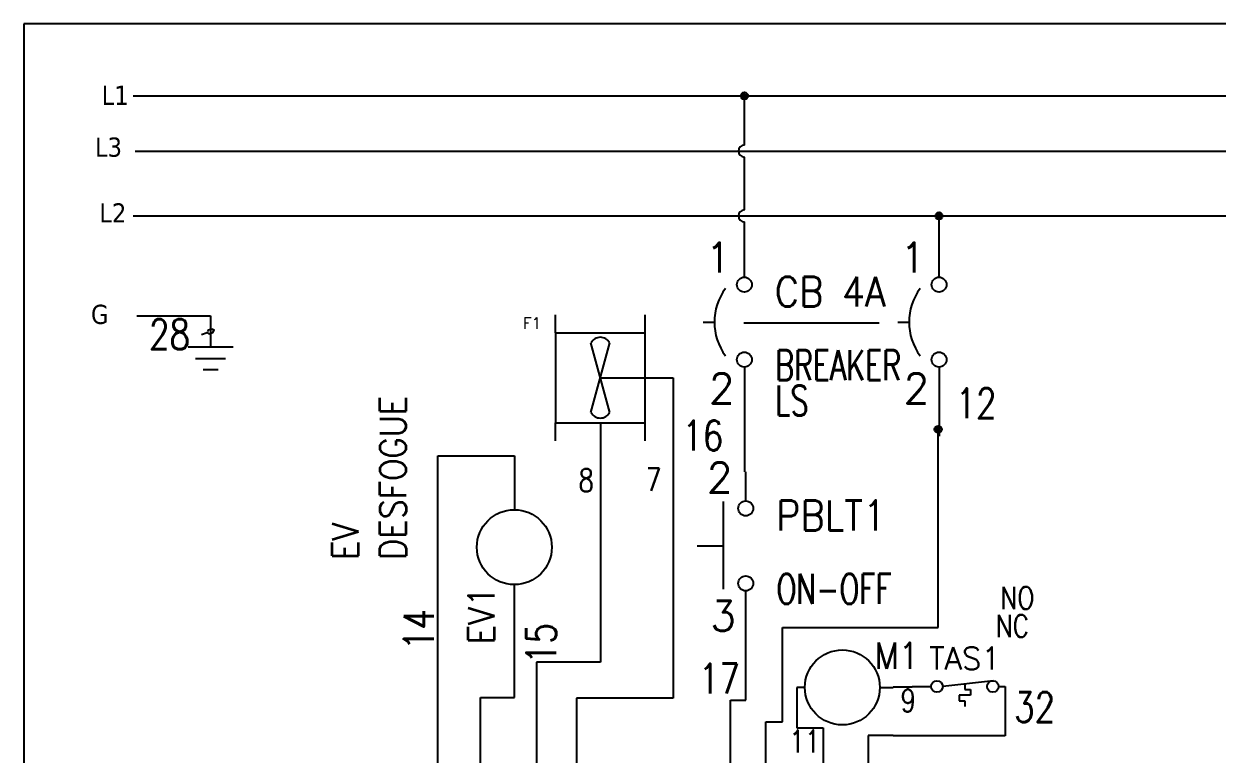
# Model space of a CAD drawing. Header units: millimetres. Extents: x 123.5 to 144.3, y 105.4 to 121.6.
# Drawn here: x 123.51 to 133.46, y 115.5 to 121.59 of the extents above; entities that cross this region are included whole.
import ezdxf
from ezdxf.enums import TextEntityAlignment as Align

# ---------------------------------------------------------------- set-up
doc = ezdxf.new("R2010")
doc.units = ezdxf.units.MM
doc.linetypes.add('HIDDEN2', pattern=[0.1875, 0.125, -0.0625])
for name, color, linetype in [('BLK_12AWG', 7, 'Continuous'), ('DESC', 250, 'Continuous'), ('LINK', 9, 'Continuous'), ('MISC', 7, 'Continuous'), ('SYMS', 7, 'Continuous'), ('TAGS', 250, 'Continuous'), ('TERMS', 250, 'Continuous'), ('WIREFIXED', 7, 'Continuous'), ('WIRES', 7, 'Continuous')]:
    doc.layers.add(name, color=color, linetype=linetype)
doc.layers.add('WIRENO', color=7, linetype='Continuous', true_color=0x000000)
doc.styles.get("Standard").update_dxf_attribs({"font": 'tahoma.ttf'})
doc.styles.add('WD', font='romans.shx')

# ---------------------------------------------------------------- blocks, each defined once
blk = doc.blocks.new('VGND2')
for p, q in [((0.09375, 0), (-0.09375, 0)), ((-0.0625, -0.046875), (0.0625, -0.046875)), ((-0.03125, -0.09375), (0.03125, -0.09375))]:
    blk.add_line(p, q)
at = {"style": 'WD', "flags": 1}
blk.add_attdef('X2TERM01', (0, 0), '', height=0.01, dxfattribs=at)
blk = doc.blocks.new('VCB1')
at = {"linetype": 'HIDDEN2'}
blk.add_line((-0.1712, 0), (-0.125, 0), dxfattribs=at)
for centre in [(0, 0.1562), (0, -0.1562)]:
    blk.add_circle(centre, 0.0312)
blk.add_arc((0.1094, 0), 0.2344, 143.1301, 216.8699)
at = {"style": 'WD'}
for tag, p, width in [('INST', (0.2188, 0.3883), 0.7), ('LOC', (0.2188, 0.2188), 0.7), ('TAG1', (0.1269, 0.0644), 0.9), ('XREF', (0.1287, -0.09), 0.7), ('DESC1', (0.1287, -0.242), 0.7), ('DESC2', (0.1287, -0.3893), 0.7)]:
    blk.add_attdef(tag, p, '', height=0.125, dxfattribs=dict(at, width=width))
at = {"linetype": 'Continuous', "style": 'WD'}
for tag, height, flags, p in [('TERM01', 0.125, 8, (-0.055, 0.2066)), ('MFG', 0.01, 9, (-0.1421, -0.0881)), ('CAT', 0.01, 9, (-0.1421, -0.0731))]:
    blk.add_attdef(tag, text='', height=height, dxfattribs=dict(at, flags=flags)).set_placement(p, align=Align.RIGHT)
at = {"color": 7, "style": 'WD', "flags": 1}
for tag, p in [('X2TERM01', (0, 0.1875)), ('X8TERM02', (0, -0.1875))]:
    blk.add_attdef(tag, p, '', height=0.0125, dxfattribs=at)
at = {"style": 'WD', "width": 0.7}
blk.add_attdef('RATING1', text='', height=0.125, dxfattribs=at).set_placement((-0.1875, 0.0625), align=Align.RIGHT)
at = {"color": 7, "style": 'WD'}
for tag, p in [('X4LINK', (-0.25, 0)), ('X1LINK', (0, 0))]:
    blk.add_attdef(tag, p, '', height=0.01, dxfattribs=at)
at = {"style": 'WD', "flags": 9}
for tag, p in [('FAMILY', (-0.1421, -0.0365)), ('CONTACT', (-0.1288, -0.1291))]:
    blk.add_attdef(tag, text='', height=0.01, dxfattribs=at).set_placement(p, align=Align.RIGHT)
at = {"linetype": 'Continuous', "style": 'WD', "flags": 9}
blk.add_attdef('ASSYCODE', text='', height=0.01, dxfattribs=at).set_placement((-0.1533, -0.1061), align=Align.CENTER)
at = {"linetype": 'Continuous', "style": 'WD', "flags": 8}
blk.add_attdef('TERM02', text='', height=0.125, dxfattribs=at).set_placement((-0.0407, -0.2134), align=Align.TOP_RIGHT)
blk = doc.blocks.new('WDDOT')
for radius in [0.03, 0.0187, 0.00929]:
    blk.add_circle((0, 0), radius)
blk = doc.blocks.new('WD_WNV')
at = {"linetype": 'Continuous', "style": 'WD', "width": 0.8}
blk.add_attdef('WIRENO', text='', height=0.125, dxfattribs=at).set_placement((-0.05, 0), align=Align.MIDDLE_RIGHT)
at = {"style": 'WD', "flags": 1}
for tag, p in [('W01USER', (-0.0625, 0.0938)), ('W02USER', (-0.0625, 0.0859)), ('W03USER', (-0.0625, 0.0781)), ('W04USER', (-0.0625, 0.0703)), ('W05USER', (-0.0625, 0.0625)), ('W06USER', (-0.0625, 0.0547)), ('W07USER', (-0.0625, 0.0469)), ('W08USER', (-0.0625, 0.0391)), ('W09USER', (-0.0625, 0.0312)), ('W10USER', (-0.0625, 0.0234))]:
    blk.add_attdef(tag, text='', height=0.005, dxfattribs=at).set_placement(p, align=Align.CENTER)
blk = doc.blocks.new('VPB11L')
for p, q in [((-0.0938, 0.1849), (-0.0938, -0.1801)), ((-0.2022, 0), (-0.0938, 0))]:
    blk.add_line(p, q)
for centre in [(0, 0.1562), (0, -0.1562)]:
    blk.add_circle(centre, 0.0312)
at = {"style": 'WD'}
for tag, p, width in [('INST', (0.1269, 0.3902), 0.7), ('LOC', (0.1269, 0.2206), 0.7), ('TAG1', (0.1269, 0.0644), 0.9), ('XREF', (0.1287, -0.09), 0.7), ('DESC1', (0.1287, -0.242), 0.7), ('DESC2', (0.1287, -0.3982), 0.7)]:
    blk.add_attdef(tag, p, '', height=0.125, dxfattribs=dict(at, width=width))
at = {"linetype": 'Continuous', "style": 'WD'}
for tag, height, flags, p in [('TERM01', 0.125, 8, (-0.055, 0.2223)), ('MFG', 0.01, 9, (-0.1421, -0.0881)), ('CAT', 0.01, 9, (-0.1421, -0.0731))]:
    blk.add_attdef(tag, text='', height=height, dxfattribs=dict(at, flags=flags)).set_placement(p, align=Align.RIGHT)
at = {"color": 7, "style": 'WD', "flags": 1}
for tag, p in [('X2TERM01', (0, 0.1875)), ('X8TERM02', (0, -0.1875))]:
    blk.add_attdef(tag, p, '', height=0.0125, dxfattribs=at)
at = {"color": 7, "style": 'WD'}
for tag, p in [('X4LINK', (-0.2656, 0)), ('X1LINK', (0, 0))]:
    blk.add_attdef(tag, p, '', height=0.01, dxfattribs=at)
at = {"style": 'WD'}
for tag, flags, p in [('CONTACT', 1, (-0.1421, -0.0531)), ('FAMILY', 9, (-0.1421, -0.0365))]:
    blk.add_attdef(tag, text='', height=0.01, dxfattribs=dict(at, flags=flags)).set_placement(p, align=Align.RIGHT)
at = {"linetype": 'Continuous', "style": 'WD', "flags": 9}
blk.add_attdef('ASSYCODE', text='', height=0.01, dxfattribs=at).set_placement((-0.1563, -0.1113), align=Align.CENTER)
at = {"linetype": 'Continuous', "style": 'WD', "flags": 8}
blk.add_attdef('TERM02', text='', height=0.125, dxfattribs=at).set_placement((-0.0407, -0.2291), align=Align.TOP_RIGHT)
blk = doc.blocks.new('WD_WNH')
at = {"linetype": 'Continuous', "style": 'WD', "width": 0.8}
blk.add_attdef('WIRENO', text='', height=0.125, dxfattribs=at).set_placement((0, 0.0625), align=Align.CENTER)
at = {"style": 'WD', "flags": 1}
for tag, p in [('W01USER', (0, 0.0781)), ('W02USER', (0, 0.0703)), ('W03USER', (0, 0.0625)), ('W04USER', (0, 0.0547)), ('W05USER', (0, 0.0469)), ('W06USER', (0, 0.0391)), ('W07USER', (0, 0.0312)), ('W08USER', (0, 0.0234)), ('W09USER', (0, 0.0156)), ('W10USER', (0, 0.0078))]:
    blk.add_attdef(tag, text='', height=0.005, dxfattribs=at).set_placement(p, align=Align.CENTER)
blk = doc.blocks.new('HCR1')
blk.add_circle((0, 0), 0.1562)
at = {"style": 'WD'}
for tag, height, width, p in [('INST', 0.0625, 0.7, (0.0055, 0.4286)), ('LOC', 0.0625, 0.7, (0.0055, 0.3438)), ('TAG1', 0.1094, 0.9, (0, 0.2024))]:
    blk.add_attdef(tag, text='', height=height, dxfattribs=dict(at, width=width)).set_placement(p, align=Align.CENTER)
at = {"style": 'WD', "flags": 9}
blk.add_attdef('FAMILY', text='', height=0.01, dxfattribs=at).set_placement((-0.0053, 0.1698), align=Align.CENTER)
at = {"linetype": 'Continuous', "style": 'WD', "flags": 1}
for tag, p in [('CAT', (0, 0.1593)), ('MFG', (0, 0.1404))]:
    blk.add_attdef(tag, text='', height=0.01, dxfattribs=at).set_placement(p, align=Align.MIDDLE)
at = {"style": 'WD'}
for tag, p, height, width in [('DESC1', (1.126, 0.0601), 0.1094, 0.9), ('DESC2', (1.126, -0.0828), 0.1094, 0.9), ('DESC3', (1.126, -0.2256), 0.1094, 0.9), ('XREFNO', (1.3251, -0.3928), 0.0938, 0.8), ('XREFNC', (1.3151, -0.5165), 0.0938, 0.8)]:
    blk.add_attdef(tag, p, '', height=height, dxfattribs=dict(at, width=width))
at = {"linetype": 'Continuous', "style": 'WD', "flags": 9}
blk.add_attdef('ASSYCODE', text='', height=0.01, dxfattribs=at).set_placement((0, 0.125), align=Align.CENTER)
at = {"style": 'WD', "flags": 1}
for tag, p in [('X4TERM01', (-0.1562, 0)), ('X1TERM02', (0.1562, 0))]:
    blk.add_attdef(tag, p, '', height=0.0109, dxfattribs=at)
at = {"linetype": 'Continuous', "style": 'WD'}
blk.add_attdef('TERM01', text='', height=0.0625, dxfattribs=at).set_placement((-0.2, -0.0349), align=Align.TOP_RIGHT)
blk.add_attdef('TERM02', text='', height=0.0625, dxfattribs=at).set_placement((0.2, -0.0349), align=Align.TOP_LEFT)
at = {"style": 'WD', "width": 0.8, "flags": 8}
for tag, p in [('NO', (1.1233, -0.3928)), ('NC', (1.1207, -0.5165))]:
    blk.add_attdef(tag, p, '', height=0.0938, dxfattribs=at)
blk = doc.blocks.new('HM1_AXIAL_FLOW_FAN1')
for p, q in [((-0.5, 0.5), (-0.5, 0.7)), ((0.5, 0.5), (0.5, 0.7)), ((-0.5, 0.5), (0.5, 0.5)), ((-0.5, 0.5), (-0.5, -0.5)), ((0.5, -0.5), (0.5, 0.5)), ((-0.104, -0.386), (0.104, 0.386)), ((0.104, -0.386), (-0.104, 0.386)), ((0, 0), (0.75, 0)), ((-0.5, -0.5), (0.5, -0.5)), ((-0.5, -0.7), (-0.5, -0.5)), ((0.5, -0.7), (0.5, -0.5))]:
    blk.add_line(p, q)
for centre, start, end in [((0, 0.333), 27.1247, 152.8753), ((0, -0.333), 207.1247, 332.8753)]:
    blk.add_arc(centre, 0.116, start, end)
at = {"style": 'WD'}
for tag, height, p in [('INST', 0.125, (-0.658, 0.914)), ('LOC', 0.125, (-0.66, 0.738)), ('TAG1', 0.125, (-0.658, 0.544)), ('TERM01', 0.0625, (-0.51, 0.016))]:
    blk.add_attdef(tag, text='', height=height, dxfattribs=at).set_placement(p, align=Align.RIGHT)
for tag, p, height in [('TERM04', (0.009, 0.51), 0.0625), ('X2TERM04', (0, 0.5), 0.005), ('X4TERM01', (-0.5, 0), 0.01), ('X1TERM03', (0.5, 0), 0.005), ('TERM03', (0.511, 0.012), 0.0625), ('RATING1', (0.549, -0.237), 0.125), ('DESC1', (0.549, -0.453), 0.125), ('X8TERM02', (0, -0.5), 0.005), ('TERM02', (0.002, -0.573), 0.0625), ('DESC2', (0.549, -0.637), 0.125), ('DESC3', (0.549, -0.827), 0.125), ('WDTAGALT', (0.569, -1.005), 0.125)]:
    blk.add_attdef(tag, p, '', height=height, dxfattribs=at)
blk.add_attdef('XREF', text='', height=0.0625, rotation=0.0625, dxfattribs=at).set_placement((0.726, 0.558), align=Align.TOP_CENTER)
at = {"style": 'WD', "flags": 1}
for tag, p in [('FAMILY', (-0.587, -0.278)), ('CAT', (-0.587, -0.322)), ('MFG', (-0.585, -0.353)), ('ASSYCODE', (-0.557, -0.383)), ('WDTYPE', (-0.572, -0.419))]:
    blk.add_attdef(tag, text='', height=0.01, dxfattribs=at).set_placement(p, align=Align.CENTER)
blk = doc.blocks.new('HMS1')
blk.add_circle((0, 0), 0.1562)
at = {"style": 'WD'}
for tag, height, width, p in [('INST', 0.0625, 0.7, (0.0055, 0.4286)), ('LOC', 0.0625, 0.7, (0.0055, 0.3438)), ('TAG1', 0.1094, 0.9, (0, 0.2024))]:
    blk.add_attdef(tag, text='', height=height, dxfattribs=dict(at, width=width)).set_placement(p, align=Align.CENTER)
at = {"style": 'WD', "flags": 9}
blk.add_attdef('FAMILY', text='', height=0.01, dxfattribs=at).set_placement((-0.0053, 0.1698), align=Align.CENTER)
at = {"linetype": 'Continuous', "style": 'WD', "flags": 1}
for tag, p in [('CAT', (0, 0.1593)), ('MFG', (0, 0.1404))]:
    blk.add_attdef(tag, text='', height=0.01, dxfattribs=at).set_placement(p, align=Align.MIDDLE)
at = {"style": 'WD'}
for tag, p, height, width in [('DESC1', (1.126, 0.0601), 0.1094, 0.9), ('DESC2', (1.126, -0.0828), 0.1094, 0.9), ('DESC3', (1.126, -0.2256), 0.1094, 0.9), ('XREFNO', (1.3251, -0.3928), 0.0938, 0.8), ('XREFNC', (1.3151, -0.5165), 0.0938, 0.8)]:
    blk.add_attdef(tag, p, '', height=height, dxfattribs=dict(at, width=width))
at = {"linetype": 'Continuous', "style": 'WD', "flags": 9}
blk.add_attdef('ASSYCODE', text='', height=0.01, dxfattribs=at).set_placement((0.0004, 0.1129), align=Align.CENTER)
at = {"style": 'WD', "flags": 1}
for tag, p in [('X4TERM01', (-0.1562, 0)), ('X1TERM02', (0.1562, 0))]:
    blk.add_attdef(tag, p, '', height=0.0109, dxfattribs=at)
at = {"linetype": 'Continuous', "style": 'WD'}
blk.add_attdef('TERM01', text='', height=0.0625, dxfattribs=at).set_placement((-0.2, -0.0349), align=Align.TOP_RIGHT)
blk.add_attdef('TERM02', text='', height=0.0625, dxfattribs=at).set_placement((0.2, -0.0349), align=Align.TOP_LEFT)
at = {"style": 'WD', "width": 0.8, "flags": 8}
for tag, p in [('NO', (1.1233, -0.3928)), ('NC', (1.1207, -0.5165))]:
    blk.add_attdef(tag, p, '', height=0.0938, dxfattribs=at)
blk = doc.blocks.new('HTS12')
at = {"linetype": 'Continuous'}
blk.add_line((-0.1231, 0.002), (0.1594, 0.0326), dxfattribs=at)
for p, q in [((0, 0.0153), (0, -0.0168)), ((0.0312, -0.0481), (-0.0312, -0.0481)), ((-0.0312, -0.0481), (-0.0312, -0.0793)), ((0, -0.0168), (0.0312, -0.0168)), ((0.0312, -0.0168), (0.0312, -0.0481)), ((-0.0312, -0.0793), (0, -0.0793)), ((0, -0.0793), (0, -0.1106))]:
    blk.add_line(p, q)
for centre in [(-0.1553, 0), (0.1553, 0)]:
    blk.add_circle(centre, 0.0322)
at = {"style": 'WD', "width": 0.7}
for tag, p in [('INST', (0, 0.7321)), ('LOC', (0, 0.5625)), ('DESC1', (0, 0.4062)), ('DESC2', (0, 0.25)), ('XREF', (0, -0.3144))]:
    blk.add_attdef(tag, text='', height=0.125, dxfattribs=at).set_placement(p, align=Align.CENTER)
at = {"style": 'WD'}
blk.add_attdef('TAG1', text='', height=0.125, dxfattribs=at).set_placement((0, 0.0938), align=Align.CENTER)
for tag, p in [('X2LINK', (0, 0.0781)), ('X8LINK', (0, -0.1406))]:
    blk.add_attdef(tag, p, '', height=0.01, dxfattribs=at)
for tag, p, height, flags in [('X4TERM01', (-0.1875, 0), 0.0125, 1), ('CONTACT', (0.0376, 0.0204), 0.01, 1), ('FAMILY', (0.0376, 0.0371), 0.01, 9), ('X1TERM02', (0.1875, 0), 0.0125, 1)]:
    blk.add_attdef(tag, p, '', height=height, dxfattribs=dict(at, flags=flags))
at = {"linetype": 'Continuous', "style": 'WD', "flags": 9}
for tag, p in [('CAT', (0.0626, -0.0071)), ('ASSYCODE', (0.0625, -0.0469)), ('MFG', (0.0626, -0.0266))]:
    blk.add_attdef(tag, text='', height=0.01, dxfattribs=at).set_placement(p, align=Align.CENTER)
at = {"linetype": 'Continuous', "style": 'WD', "flags": 8}
blk.add_attdef('TERM01', text='', height=0.125, dxfattribs=at).set_placement((-0.25, -0.0158), align=Align.TOP_RIGHT)
blk.add_attdef('TERM02', text='', height=0.125, dxfattribs=at).set_placement((0.25, -0.0158), align=Align.TOP_LEFT)
at = {"style": 'WD', "width": 0.7}
for tag, p in [('RATING1', (0.2754, -0.2988)), ('WDTAGALT', (0.2806, -0.4658))]:
    blk.add_attdef(tag, p, '', height=0.125, dxfattribs=at)

msp = doc.modelspace()

# ---------------------------------------------------------------- linework, layer by layer
at = {"color": 7, "linetype": 'Continuous'}
for p, q in [((144.2555, 121.5905), (123.5055, 121.5905)), ((123.5055, 121.5905), (123.5055, 105.4055))]:
    msp.add_line(p, q, dxfattribs=at)
at = {"layer": 'BLK_12AWG'}
for p, q in [((124.4182, 120.99), (142.7932, 120.99)), ((129.5144, 120.5809), (129.5144, 120.99)), ((124.433, 120.5309), (142.808, 120.5309)), ((129.5144, 120.04), (129.5144, 120.4809)), ((124.4182, 119.99), (142.7932, 119.99)), ((129.5144, 119.4798), (129.5144, 119.94)), ((131.1377, 119.4798), (131.1377, 119.99))]:
    msp.add_line(p, q, dxfattribs=at)
for centre in [(129.5144, 120.5309), (129.5144, 119.99)]:
    msp.add_arc(centre, 0.05, 90, 270, dxfattribs=at)
at = {"layer": 'LINK'}
msp.add_lwpolyline([(129.51, 119.1), (130.64, 119.1)], dxfattribs=at)
at = {"layer": 'WIREFIXED'}
msp.add_lwpolyline([(124.988, 119.0021), (125.0333, 119.0172), (125.0531, 119.0074), (125.0827, 119.0173), (125.0926, 119.037), (125.0729, 119.0469), (125.0432, 119.037), (125.0383, 119.0271)], dxfattribs=at)
at = {"layer": 'WIRES'}
for p, q in [((124.4475, 119.1577), (125.063, 119.1577)), ((125.063, 119.1577), (125.063, 118.8966)), ((129.5144, 118.7298), (129.5144, 117.8557)), ((131.1377, 118.7298), (131.1377, 118.1552)), ((128.6883, 118.6417), (128.9208, 118.6417)), ((128.9208, 118.6417), (128.9208, 116.905)), ((128.3133, 118.2667), (128.3133, 116.2693)), ((131.1305, 118.2111), (131.0911, 118.2111)), ((131.1305, 116.5592), (131.1305, 118.2111)), ((126.9588, 115.0348), (126.9588, 117.9915)), ((126.9588, 117.9915), (127.5962, 117.9915)), ((127.5962, 117.9915), (127.5962, 117.5415)), ((129.5258, 117.6147), (129.5258, 117.8557)), ((127.5962, 115.9772), (127.5962, 116.9165)), ((128.9208, 116.905), (128.9208, 115.9714)), ((129.5258, 115.9548), (129.5258, 116.8647)), ((129.8313, 115.7726), (129.8313, 116.5592)), ((129.8313, 116.5592), (131.1305, 116.5592)), ((128.3133, 116.2693), (127.7805, 116.2693)), ((127.7805, 116.2693), (127.7805, 115.0094)), ((130.0191, 116.0602), (129.9532, 116.0602)), ((129.9532, 116.0602), (129.9532, 115.7243)), ((130.6441, 116.0602), (130.7544, 116.0602)), ((130.7544, 116.064), (130.9134, 116.064)), ((130.9134, 116.0678), (131.0724, 116.0678)), ((131.6349, 116.0678), (131.6886, 116.0678)), ((131.6886, 116.0678), (131.6886, 115.7027)), ((127.3139, 115.0378), (127.3139, 115.9772)), ((127.3139, 115.9772), (127.5962, 115.9772)), ((128.9208, 115.9714), (128.1155, 115.9714)), ((128.1155, 115.9714), (128.1155, 114.9562)), ((129.3983, 115.045), (129.3983, 115.9548)), ((129.3983, 115.9548), (129.5258, 115.9548)), ((129.6936, 115.0843), (129.6936, 115.7726)), ((129.6936, 115.7726), (129.8313, 115.7726)), ((129.9532, 115.7243), (130.1717, 115.7243)), ((130.1717, 115.7243), (130.1717, 115.0159)), ((130.7544, 115.6587), (130.5481, 115.6587)), ((130.5481, 115.6587), (130.5481, 115.0523)), ((131.6886, 115.6571), (130.7544, 115.6571)), ((131.6886, 115.7027), (131.6886, 115.6571))]:
    msp.add_line(p, q, dxfattribs=at)

# ---------------------------------------------------------------- block references
at = {"layer": 'SYMS'}
for p in [(129.5144, 120.99), (131.1377, 119.99), (131.1305, 118.2111)]:
    msp.add_blockref('WDDOT', p, dxfattribs=at)
ref = msp.add_blockref('VCB1', (129.5144, 119.1048), dxfattribs=dict(at, xscale=2, yscale=2, zscale=2))
ref.add_attrib('DESC2', 'LS', (129.7718, 118.3262), dxfattribs={"layer": 'DESC', "height": 0.25, "style": 'WD', "width": 0.7})
ref.add_attrib('DESC1', 'BREAKER', (129.7718, 118.6208), dxfattribs={"layer": 'DESC', "height": 0.25, "style": 'WD', "width": 0.7})
ref.add_attrib('TAG1', 'CB 4A', (129.7683, 119.2336), dxfattribs={"layer": 'TAGS', "height": 0.25, "style": 'WD', "width": 0.9})
ref.add_attrib('TERM02', '2', dxfattribs={"layer": 'TERMS', "linetype": 'Continuous', "height": 0.25, "style": 'WD', "flags": 8}).set_placement((129.433, 118.6779), align=Align.TOP_RIGHT)
ref.add_attrib('TERM01', '1', dxfattribs={"layer": 'TERMS', "linetype": 'Continuous', "height": 0.25, "style": 'WD', "flags": 8}).set_placement((129.4044, 119.5181), align=Align.RIGHT)
ref = msp.add_blockref('VCB1', (131.1377, 119.1048), dxfattribs=dict(at, xscale=2, yscale=2, zscale=2))
ref.add_attrib('TERM02', '2', dxfattribs={"layer": 'TERMS', "linetype": 'Continuous', "height": 0.25, "style": 'WD', "flags": 8}).set_placement((131.0563, 118.6779), align=Align.TOP_RIGHT)
ref.add_attrib('TERM01', '1', dxfattribs={"layer": 'TERMS', "linetype": 'Continuous', "height": 0.25, "style": 'WD', "flags": 8}).set_placement((131.0278, 119.5181), align=Align.RIGHT)
ref = msp.add_blockref('HM1_AXIAL_FLOW_FAN1', (128.3133, 118.6417), dxfattribs=dict(at, xscale=0.75, yscale=0.75, zscale=0.75))
ref.add_attrib('TAG1', 'F1', dxfattribs={"layer": 'TAGS', "height": 0.09375, "style": 'WD'}).set_placement((127.8195, 119.0499), align=Align.RIGHT)
ref.add_attrib('X4TERM01', '8', (127.9383, 118.6417), dxfattribs={"layer": 'MISC', "height": 0.0075, "style": 'WD'})
ref.add_attrib('X1TERM03', '7', (128.6883, 118.6417), dxfattribs={"layer": 'MISC', "height": 0.00375, "style": 'WD'})
at = {"layer": 'SYMS', "xscale": 2, "yscale": 2, "zscale": 2}
msp.add_blockref('VGND2', (125.063, 118.8966), dxfattribs=at)
at = {"layer": 'SYMS'}
ref = msp.add_blockref('HCR1', (127.5962, 117.229), dxfattribs=dict(at, xscale=2, yscale=2, zscale=2, rotation=90))
ref.add_attrib('DESC2', 'DESFOGUE', (126.6939, 117.1235), dxfattribs={"layer": 'DESC', "height": 0.21875, "rotation": 90, "style": 'WD', "width": 0.9})
ref.add_attrib('DESC1', 'EV', (126.2962, 117.1235), dxfattribs={"layer": 'DESC', "height": 0.21875, "rotation": 90, "style": 'WD', "width": 0.9})
ref.add_attrib('TAG1', 'EV1', dxfattribs={"layer": 'TAGS', "height": 0.21875, "rotation": 90, "style": 'WD', "width": 0.9}).set_placement((127.4299, 116.6614), align=Align.CENTER)
ref = msp.add_blockref('VPB11L', (129.5258, 117.2397), dxfattribs=dict(at, xscale=2, yscale=2, zscale=2))
ref.add_attrib('TERM02', '3', dxfattribs={"layer": 'TERMS', "linetype": 'Continuous', "height": 0.25, "style": 'WD', "flags": 8}).set_placement((129.4444, 116.7815), align=Align.TOP_RIGHT)
ref.add_attrib('TERM01', '2', dxfattribs={"layer": 'TERMS', "linetype": 'Continuous', "height": 0.25, "style": 'WD', "flags": 8}).set_placement((129.4158, 117.6842), align=Align.RIGHT)
ref.add_attrib('DESC1', 'ON-OFF', (129.7832, 116.7557), dxfattribs={"layer": 'DESC', "height": 0.25, "style": 'WD', "width": 0.7})
ref.add_attrib('TAG1', 'PBLT1', (129.7797, 117.3684), dxfattribs={"layer": 'TAGS', "height": 0.25, "style": 'WD', "width": 0.9})
ref = msp.add_blockref('HMS1', (130.3316, 116.0602), dxfattribs=dict(at, xscale=2, yscale=2, zscale=2))
ref.add_attrib('NC', 'NC', (131.6113, 116.4789), dxfattribs={"layer": 'MISC', "height": 0.1875, "style": 'WD', "width": 0.8, "flags": 8})
ref.add_attrib('NO', 'NO', (131.6502, 116.7123), dxfattribs={"layer": 'MISC', "height": 0.1875, "style": 'WD', "width": 0.8, "flags": 8})
ref.add_attrib('TAG1', 'M1', dxfattribs={"layer": 'TAGS', "height": 0.21875, "style": 'WD', "width": 0.9}).set_placement((130.7854, 116.2149), align=Align.CENTER)
ref = msp.add_blockref('HTS12', (131.3536, 116.0678), dxfattribs=dict(at, xscale=1.5, yscale=1.5, zscale=1.5))
ref.add_attrib('TAG1', 'TAS1', dxfattribs={"layer": 'TAGS', "height": 0.1875, "style": 'WD'}).set_placement((131.3536, 116.2084), align=Align.CENTER)
at = {"layer": 'WIREFIXED'}
ref = msp.add_blockref('WD_WNV', (125.063, 119.0271), dxfattribs=dict(at, xscale=2, yscale=2, zscale=2))
ref.add_attrib('WIRENOF', '28', dxfattribs={"linetype": 'Continuous', "height": 0.25, "style": 'WD', "width": 0.8}).set_placement((124.8918, 119.0034), align=Align.MIDDLE_RIGHT)
ref = msp.add_blockref('WD_WNH', (131.4232, 118.0325), dxfattribs=dict(at, xscale=2, yscale=2, zscale=2))
ref.add_attrib('WIRENOF', '12', dxfattribs={"linetype": 'Continuous', "height": 0.25, "style": 'WD', "width": 0.8}).set_placement((131.4469, 118.2287), align=Align.BOTTOM_CENTER)
ref = msp.add_blockref('WD_WNV', (129.5104, 118.1829), dxfattribs=dict(at, xscale=2, yscale=2, zscale=2))
ref.add_attrib('WIRENOF', '16', dxfattribs={"linetype": 'Continuous', "height": 0.25, "style": 'WD', "width": 0.8}).set_placement((129.3392, 118.1591), align=Align.MIDDLE_RIGHT)
ref = msp.add_blockref('WD_WNV', (126.3617, 116.6323), dxfattribs=dict(at, xscale=2, yscale=2, zscale=2, rotation=90))
ref.add_attrib('WIRENOF', '14', dxfattribs={"linetype": 'Continuous', "height": 0.25, "rotation": 90, "style": 'WD', "width": 0.8}).set_placement((126.799, 116.7131), align=Align.MIDDLE_RIGHT)
ref = msp.add_blockref('WD_WNH', (127.5962, 116.4469), dxfattribs=dict(at, xscale=2, yscale=2, zscale=2, rotation=90))
ref.add_attrib('WIRENOF', '15', dxfattribs={"linetype": 'Continuous', "height": 0.25, "rotation": 90, "style": 'WD', "width": 0.8}).set_placement((128.0205, 116.426), align=Align.BOTTOM_CENTER)
ref = msp.add_blockref('WD_WNV', (129.562, 116.5253), dxfattribs=dict(at, xscale=2, yscale=2, zscale=2))
ref.add_attrib('WIRENOF', '17', dxfattribs={"linetype": 'Continuous', "height": 0.25, "style": 'WD', "width": 0.8}).set_placement((129.477, 116.1336), align=Align.MIDDLE_RIGHT)
ref = msp.add_blockref('WD_WNV', (132.105, 116.042), dxfattribs=dict(at, xscale=2, yscale=2, zscale=2))
ref.add_attrib('WIRENOF', '32', dxfattribs={"linetype": 'Continuous', "height": 0.25, "style": 'WD', "width": 0.8}).set_placement((132.1061, 115.8969), align=Align.MIDDLE_RIGHT)
at = {"layer": 'WIRENO'}
ref = msp.add_blockref('WD_WNH', (128.1401, 117.4712), dxfattribs=dict(at, xscale=1.5, yscale=1.5, zscale=1.5))
ref.add_attrib('WIRENO', '8', dxfattribs={"linetype": 'Continuous', "height": 0.1875, "style": 'WD', "width": 0.8}).set_placement((128.1954, 117.637), align=Align.BOTTOM_CENTER)
ref = msp.add_blockref('WD_WNV', (128.9878, 117.8486), dxfattribs=dict(at, xscale=1.5, yscale=1.5, zscale=1.5))
ref.add_attrib('WIRENO', '7', dxfattribs={"linetype": 'Continuous', "height": 0.1875, "style": 'WD', "width": 0.8}).set_placement((128.822, 117.7933), align=Align.MIDDLE_RIGHT)
ref = msp.add_blockref('WD_WNV', (131.111, 116.0058), dxfattribs=dict(at, xscale=1.5, yscale=1.5, zscale=1.5))
ref.add_attrib('WIRENO', '9', dxfattribs={"linetype": 'Continuous', "height": 0.1875, "style": 'WD', "width": 0.8}).set_placement((130.9452, 115.9505), align=Align.MIDDLE_RIGHT)
ref = msp.add_blockref('WD_WNH', (129.8, 115.2008), dxfattribs=dict(at, xscale=1.5, yscale=1.5, zscale=1.5))
ref.add_attrib('WIRENO', '11', dxfattribs={"linetype": 'Continuous', "height": 0.1875, "style": 'WD', "width": 0.8}).set_placement((130.0177, 115.4604), align=Align.BOTTOM_CENTER)

# ---------------------------------------------------------------- texts
at = {"char_height": 0.16, "attachment_point": 1}
for s, insert in [('L1', (124.1544, 121.0747)), ('L3', (124.0988, 120.6434)), ('L2', (124.1348, 120.0952)), ('G', (124.0652, 119.2496))]:
    msp.add_mtext_dynamic_manual_height_columns(s, width=0.371937, gutter_width=0.05, heights=[0], dxfattribs=dict(at, insert=insert))

doc.saveas('drawing.dxf')
